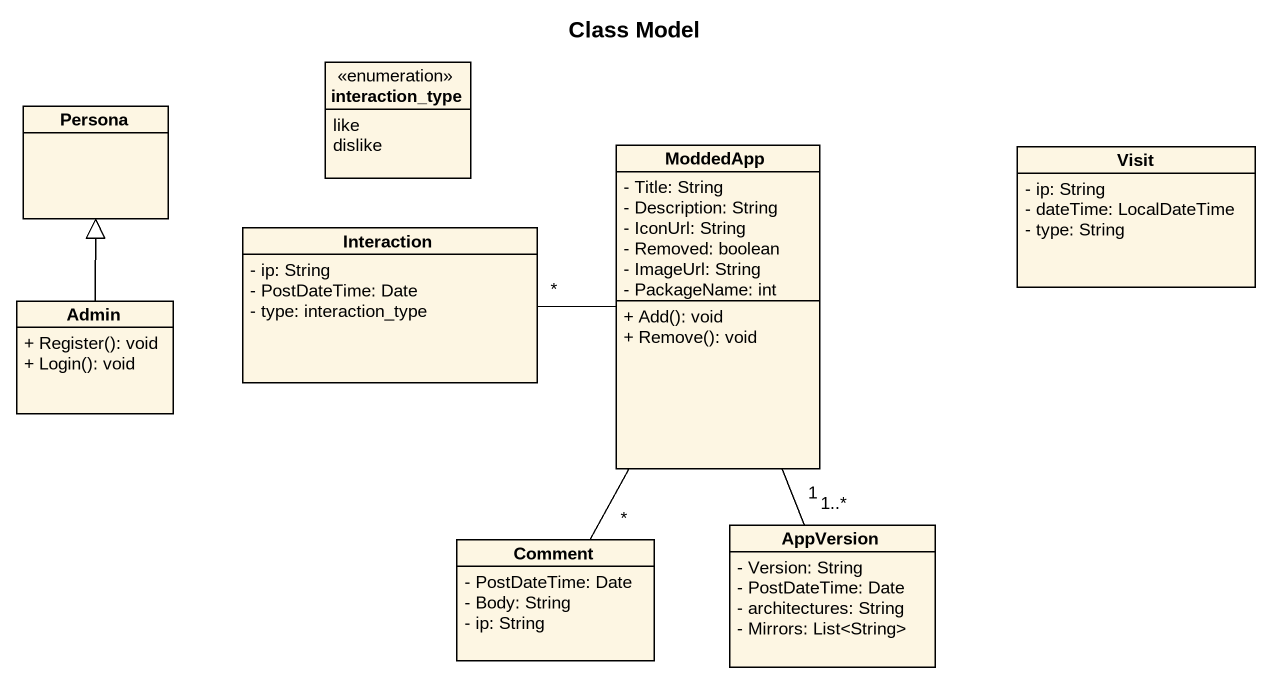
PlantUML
@startuml
title Class Model
hide circle
hide empty members
skinparam classAttributeIconSize 0
class Persona
enum interaction_type {
  like
  dislike
}
class ModdedApp {
  - Title: String
  - Description: String
  - IconUrl: String
  - Removed: boolean
  - ImageUrl: String
  - PackageName: int
  + Add(): void
  + Remove(): void
}
class Visit {
  - ip: String
  - dateTime: LocalDateTime
  - type: String
}
class Interaction {
  - ip: String
  - PostDateTime: Date
  - type: interaction_type
}
class Admin {
  + Register(): void
  + Login(): void
}
class Comment {
  - PostDateTime: Date
  - Body: String
  - ip: String
}
class AppVersion {
  - Version: String
  - PostDateTime: Date
  - architectures: String
  - Mirrors: List<String>
}
ModdedApp "1" -- "1..*" AppVersion
Interaction "*" -right- ModdedApp
Admin -up-|> Persona
Comment "*" -up- ModdedApp
@enduml
